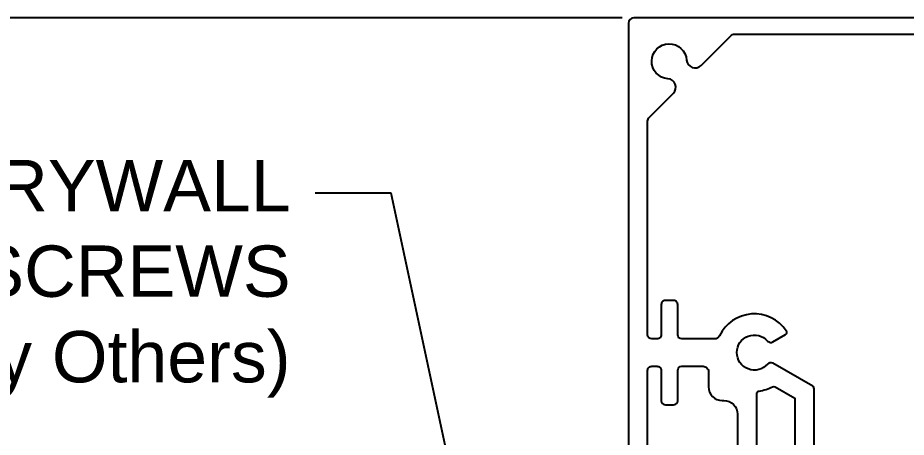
# Model space of a CAD drawing. Header units: inches. Extents: x -6.1 to 5.8, y -2.4 to 5.7.
# Drawn here: x -3.948 to -0.698, y 2.468 to 4 of the extents above; entities that cross this region are included whole.
import ezdxf
from ezdxf import colors
from ezdxf.entities.mleader import LeaderData, LeaderLine
from ezdxf.math import Vec2, Vec3

# ---------------------------------------------------------------- set-up
doc = ezdxf.new("R2010")
doc.units = ezdxf.units.IN
doc.header["$LTSCALE"] = 0.5
doc.header["$MEASUREMENT"] = 0
doc.layers.get('Defpoints').update_dxf_attribs({"linetype": 'CONTINUOUS'})
doc.layers.add('CUST DWG', color=60, linetype='CONTINUOUS', lineweight=20)
doc.layers.add('Housing', color=150, linetype='CONTINUOUS')
doc.styles.add('LSAD_Standard', font='arial.ttf')
doc.styles.get("Standard").update_dxf_attribs({"font": 'arial.ttf'})
doc.dimstyles.new('LSAD_CustDims', dxfattribs={"dimtxt": 1, "dimasz": 1, "dimexe": 0.0625, "dimexo": 0.042969, "dimgap": 0.0625, "dimtad": 0, "dimtih": 1, "dimtoh": 1, "dimdec": 3, "dimzin": 0, "dimdsep": 46, "dimlunit": 4, "dimtxsty": 'Standard', "dimcen": 0.125, "dimclrd": 256, "dimclre": 256, "dimclrt": 256, "dimadec": 0, "dimazin": 0, "dimtfac": 1, "dimtdec": 3, "dimtix": 1, "dimtofl": 0, "dimtmove": 0, "dimatfit": 3, "dimfxl": 1, "dimfrac": 2, "dimtolj": 1, "dimtzin": 0, "dimarcsym": 0})

# ---------------------------------------------------------------- blocks, each defined once
blk = doc.blocks.new('*D2')
at = {"layer": 'CUST DWG', "lineweight": -2, "ltscale": 0.5, "transparency": 16777216}
for p, q in [((-1.7367, 4), (-4.3759, 4)), ((-4.3134, 3.75), (-4.3134, 1.3484)), ((-4.3134, 0.3874), (-4.3134, 0.9647)), ((-3.9366, 0.1374), (-4.3759, 0.1374))]:
    blk.add_line(p, q, dxfattribs=at)
at = {"layer": 'CUST DWG', "ltscale": 0.5, "transparency": 16777216}
for points in [[(-4.355, 3.75), (-4.2717, 3.75), (-4.3134, 4)], [(-4.355, 0.3874), (-4.2717, 0.3874), (-4.3134, 0.1374)]]:
    blk.add_solid(points, dxfattribs=at)
at = {"layer": 'Defpoints', "color": 0, "ltscale": 0.5, "transparency": 16777216}
for p in [(-4.3134, 4), (-1.6938, 4), (-3.8936, 0.1374)]:
    blk.add_point(p, dxfattribs=at)
at = {"layer": 'CUST DWG', "ltscale": 0.5, "transparency": 16777216, "insert": (-4.3134, 1.1566), "char_height": 0.25, "attachment_point": 5}
blk.add_mtext('\\A1;3 7/8"', dxfattribs=at)

msp = doc.modelspace()

# ---------------------------------------------------------------- linework, layer by layer
at = {"layer": 'Housing', "transparency": 16777216}
for points in [[(-0.16031, 4), (-1.69378, 3.99994, 0.4137352), (-1.71375, 3.97989), (-1.71375, 0.40487)], [(-1.03481, 2.23477), (-1.03481, 2.64485, 0.267949), (-1.03981, 2.65351), (-1.18613, 2.73799, 0.3593057), (-1.20496, 2.73483, -2.6785118), (-1.20496, 2.81871, 0.3593056), (-1.18613, 2.81555), (-1.13975, 2.84233, 0.4366883), (-1.1365, 2.85663, 0.577076), (-1.38082, 2.8381, -0.2882288), (-1.39885, 2.82677), (-1.51875, 2.82677, -0.4142135), (-1.53375, 2.84177), (-1.53375, 2.95259, 0.4142148), (-1.54875, 2.96759), (-1.57875, 2.96759, 0.4142136), (-1.59375, 2.95259), (-1.59375, 2.84177, -0.4142158), (-1.60875, 2.82677), (-1.62875, 2.82677, -0.4142135), (-1.64375, 2.84177), (-1.64375, 3.62181, -0.1989119), (-1.63789, 3.63596), (-1.54953, 3.72432, 0.6429421), (-1.56926, 3.77716, -2.1920024), (-1.50091, 3.84551, 0.6429423), (-1.44807, 3.82578), (-1.33971, 3.93414, -0.1989137), (-1.32556, 3.94), (-0.50969, 3.94, -0.4142133)], [(-1.64375, 0.175), (-1.64375, 2.71177, -0.4142148), (-1.62875, 2.72677), (-1.60875, 2.72677, -0.4142137), (-1.59375, 2.71177), (-1.59375, 2.60095, 0.4142118), (-1.57875, 2.58595), (-1.54875, 2.58595, 0.4142134), (-1.53375, 2.60095), (-1.53375, 2.71177, -0.4142129), (-1.51875, 2.72677), (-1.44081, 2.72677, -0.4142136), (-1.42081, 2.70677), (-1.42081, 2.65177, 0.4142134), (-1.37081, 2.60177), (-1.36481, 2.60177, -0.4142136), (-1.31481, 2.55177), (-1.31481, 2.22477, 0.4142121)], [(-1.24481, 2.43177), (-1.24481, 2.6264, -0.3787962), (-1.23603, 2.63633, 0.0923799), (-1.1866, 2.65198, -0.2592036), (-1.17689, 2.65182), (-1.10481, 2.61021), (-1.10481, 2.43177)]]:
    msp.add_lwpolyline(points, format="xyb", dxfattribs=at)

# ---------------------------------------------------------------- dimensions: what is measured, and where the dimension line sits
at = {"layer": 'CUST DWG', "ltscale": 0.5, "transparency": 16777216}
dim = msp.add_linear_dim(base=(-4.31335, 4), p1=(-3.89361, 0.13744), p2=(-1.69375, 4), angle=90, dimstyle='LSAD_CustDims', override={"dimtxt": 0.25, "dimasz": 0.25, "dimdec": 4}, dxfattribs=at)
dim.commit()
dim.dimension.update_dxf_attribs({"geometry": '*D2', "text_midpoint": (-4.31335, 1.15656), "dimtype": 128})

# ---------------------------------------------------------------- leaders
ml = msp.add_multileader_mtext('Standard', dxfattribs=at)
ml.set_content('\\A1;DRYWALL\\PSCREWS\\P(By Others)', color=256, style='LSAD_Standard')
ml.set_leader_properties()
ml.build(insert=Vec2(0, 0))
ml.multileader.update_dxf_attribs({"text_left_attachment_type": 2, "dogleg_length": 0.36, "arrow_head_size": 0.1875})
ctx = ml.context
ctx.base_point, ctx.char_height, ctx.arrow_head_size, ctx.landing_gap_size, ctx.plane_origin = Vec3(-4.35328, 3.0435), 0.1875, 0.1875, 0.09, Vec3(-2.98999, 3.15654)
ctx.left_attachment, ctx.text_align_type = 2, 2
notes = []
notes.append((ctx, [(1, (1, 1, 0), (-2.58241, 3.35926), (-1, 0), 0.27722, [(0, [(-2.12735, 1.24418)], 0, [])])]))
ctx.mtext.insert, ctx.mtext.width, ctx.mtext.defined_height, ctx.mtext.alignment, ctx.mtext.flow_direction = Vec3(-2.94963, 3.48057), 3.1515298, 0.8541, 3, 5
for ctx, leaders in notes:
    for number, flags, end, landing, length, lines in leaders:
        leader = LeaderData()
        leader.index, (leader.has_last_leader_line, leader.has_dogleg_vector, leader.attachment_direction) = number, flags
        leader.last_leader_point, leader.dogleg_vector, leader.dogleg_length = Vec3(end), Vec3(landing), length
        for number, points, colour, breaks in lines:
            line = LeaderLine()
            line.index, line.vertices, line.color, line.breaks = number, Vec3.list(points), colors.encode_raw_color(colour), breaks
            leader.lines.append(line)
        ctx.leaders.append(leader)

doc.saveas('drawing.dxf')
